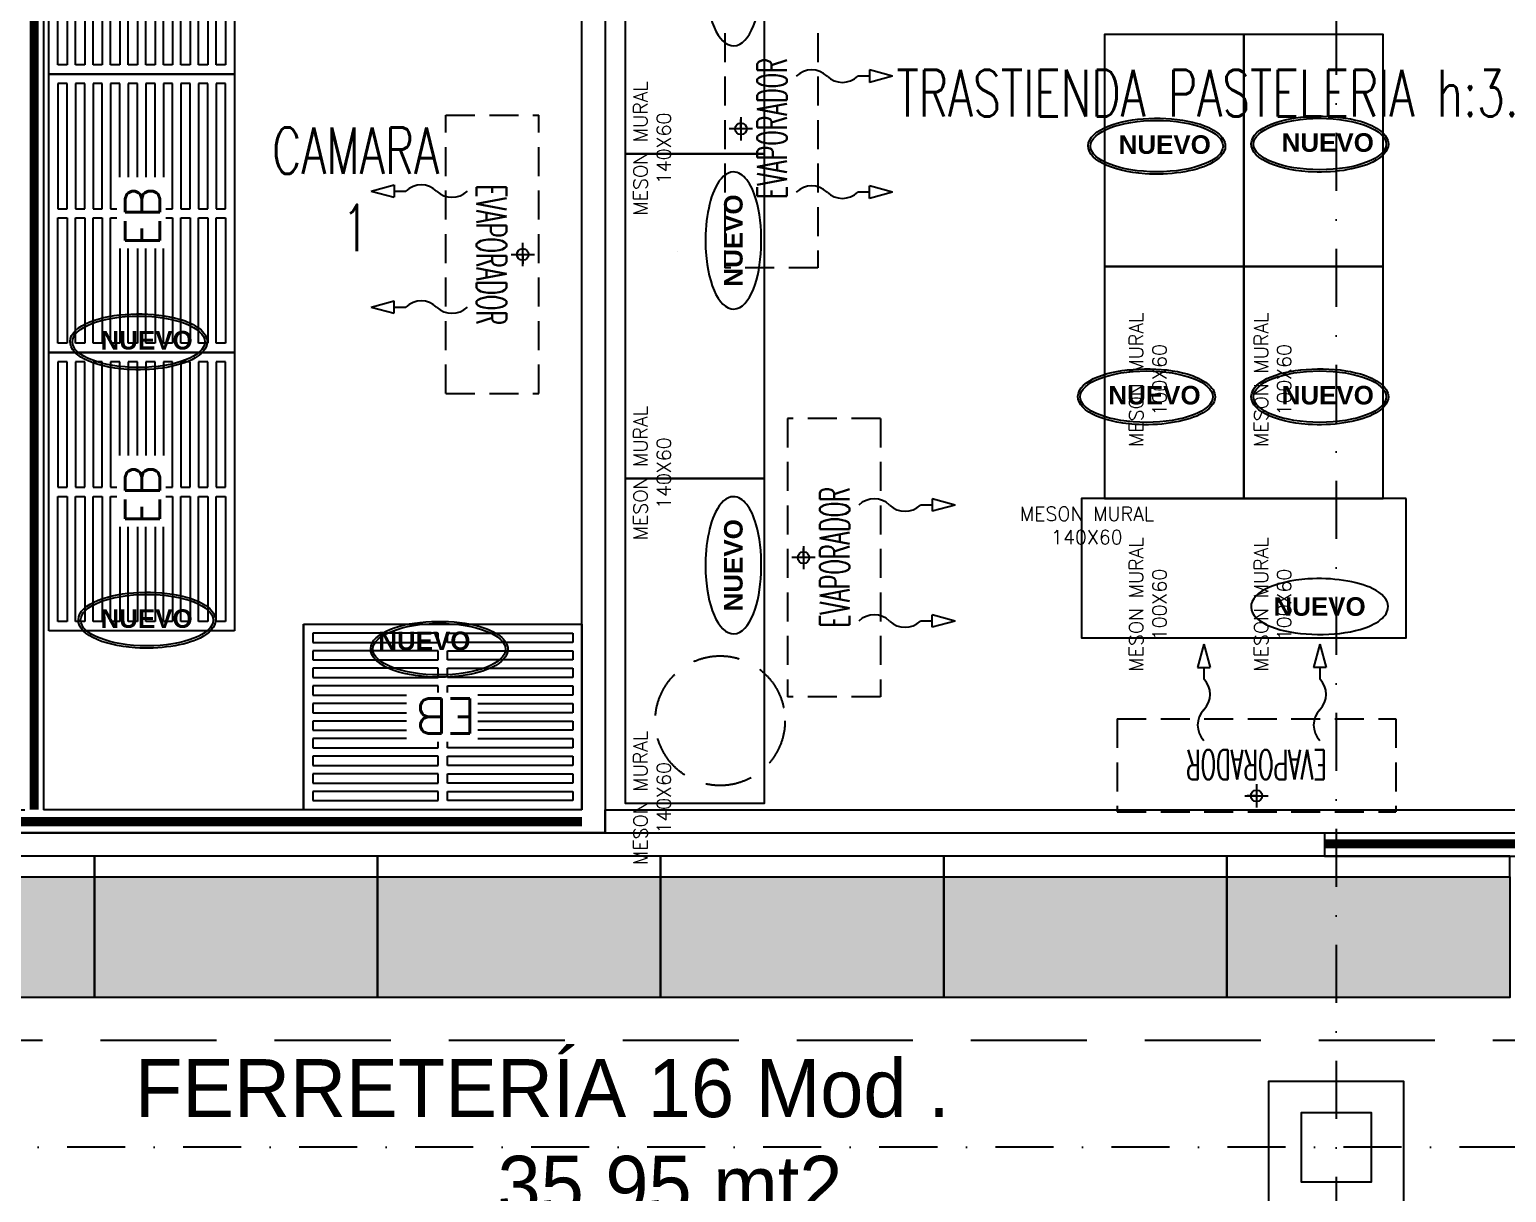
# Model space of a CAD drawing. Header units: millimetres. Extents: x 340 to 1003762, y 22 to 362022.
# Drawn here: x 566589 to 572954, y 282862 to 287875 of the extents above; entities that cross this region are included whole.
import ezdxf
from ezdxf.enums import TextEntityAlignment as Align

# ---------------------------------------------------------------- set-up
doc = ezdxf.new("R2010")
doc.units = ezdxf.units.MM
for name, pattern in [('LSBB_P_002 - PLANTA 1° NIVEL SALA DE VENTAS$0$000_ALTILLO PROPUESTA$0$HIDDEN', [0.375, 0.25, -0.125]), ('LSBB_P_002 - PLANTA 1° NIVEL SALA DE VENTAS$0$CONTINUOS', [0]), ('LSBB_P_002 - PLANTA 1° NIVEL SALA DE VENTAS$0$DASHDOT2', [0.5, 0.25, -0.125, 0, -0.125]), ('LSBB_P_002 - PLANTA 1° NIVEL SALA DE VENTAS$0$DASHED', [0.75, 0.5, -0.25]), ('LSBB_P_002 - PLANTA 1° NIVEL SALA DE VENTAS$0$HIDDEN', [0.375, 0.25, -0.125])]:
    doc.linetypes.add(name, pattern=pattern)
for name, color, linetype in [('A-DEMOLICION SV', 40, 'Continuous'), ('LSBB_P_002 - PLANTA 1° NIVEL SALA DE VENTAS$0$0.15', 2, 'Continuous'), ('LSBB_P_002 - PLANTA 1° NIVEL SALA DE VENTAS$0$A-ACTIVOS NUEVOS', 20, 'Continuous'), ('LSBB_P_002 - PLANTA 1° NIVEL SALA DE VENTAS$0$A-DEMOLICIONES', 30, 'LSBB_P_002 - PLANTA 1° NIVEL SALA DE VENTAS$0$DASHED'), ('LSBB_P_002 - PLANTA 1° NIVEL SALA DE VENTAS$0$A-Equipamiento acero inox', 8, 'Continuous'), ('LSBB_P_002 - PLANTA 1° NIVEL SALA DE VENTAS$0$A-EVAPORADOR', 8, 'Continuous'), ('LSBB_P_002 - PLANTA 1° NIVEL SALA DE VENTAS$0$A-GONDOLAS', 1, 'Continuous'), ('LSBB_P_002 - PLANTA 1° NIVEL SALA DE VENTAS$0$A-LAYOUT', 7, 'Continuous'), ('LSBB_P_002 - PLANTA 1° NIVEL SALA DE VENTAS$0$A-PANEL CAMARA NUEVO', 10, 'LSBB_P_002 - PLANTA 1° NIVEL SALA DE VENTAS$0$CONTINUOS'), ('LSBB_P_002 - PLANTA 1° NIVEL SALA DE VENTAS$0$A-SE CONSTRUYE RELLENO', 10, 'LSBB_P_002 - PLANTA 1° NIVEL SALA DE VENTAS$0$CONTINUOS'), ('LSBB_P_002 - PLANTA 1° NIVEL SALA DE VENTAS$0$A-TABIQUE', 3, 'Continuous'), ('LSBB_P_002 - PLANTA 1° NIVEL SALA DE VENTAS$0$A-TEXTO SV', 2, 'LSBB_P_002 - PLANTA 1° NIVEL SALA DE VENTAS$0$DASHDOT2'), ('LSBB_P_002 - PLANTA 1° NIVEL SALA DE VENTAS$0$A-Textos', 2, 'Continuous'), ('LSBB_P_002 - PLANTA 1° NIVEL SALA DE VENTAS$0$CENEFA', 6, 'LSBB_P_002 - PLANTA 1° NIVEL SALA DE VENTAS$0$HIDDEN'), ('LSBB_P_002 - PLANTA 1° NIVEL SALA DE VENTAS$0$E-CHECKOUT', 2, 'Continuous'), ('LSBB_P_002 - PLANTA 1° NIVEL SALA DE VENTAS$0$EJES', 8, 'LSBB_P_002 - PLANTA 1° NIVEL SALA DE VENTAS$0$DASHDOT2'), ('LSBB_P_002 - PLANTA 1° NIVEL SALA DE VENTAS$0$ESTRUCTURA', 5, 'Continuous'), ('LSBB_P_002 - PLANTA 1° NIVEL SALA DE VENTAS$0$L- TABIQUE-CAMARA', 1, 'Continuous'), ('LSBB_P_002 - PLANTA 1° NIVEL SALA DE VENTAS$0$LAYOUT$0$A-SALA-HATCH-FERRETERIA', 130, 'Continuous'), ('LSBB_P_002 - PLANTA 1° NIVEL SALA DE VENTAS$0$TABIQUE', 3, 'Continuous'), ('LSBB_P_002 - PLANTA 1° NIVEL SALA DE VENTAS$0$ZOCALOS-HORM', 8, 'Continuous')]:
    doc.layers.add(name, color=color, linetype=linetype)
doc.styles.add('LSBB_P_002 - PLANTA 1° NIVEL SALA DE VENTAS$0$ARIAL', font='')
doc.styles.add('LSBB_P_002 - PLANTA 1° NIVEL SALA DE VENTAS$0$Estilo1', font='GOTHIC.TTF', dxfattribs={"height": 0.24})
doc.styles.add('LSBB_P_002 - PLANTA 1° NIVEL SALA DE VENTAS$0$LAYOUT$0$REF-LAYOUT N+0.00 E 03$0$REF-LAYOUT N+0.00 E 02$0$Walmart_CENTURY GOTHIC', font='GOTHIC.TTF')
doc.styles.add('LSBB_P_002 - PLANTA 1° NIVEL SALA DE VENTAS$0$ROMANS', font='romans')
doc.styles.add('LSBB_P_002 - PLANTA 1° NIVEL SALA DE VENTAS$0$ROMANS20', font='ROMANS8.SHX', dxfattribs={"width": 0.9, "height": 2})
doc.styles.get('LSBB_P_002 - PLANTA 1° NIVEL SALA DE VENTAS$0$ARIAL').set_extended_font_data('Arial', bold=True)

# ---------------------------------------------------------------- blocks, each defined once
blk = doc.blocks.new('LSBB_P_002 - PLANTA 1° NIVEL SALA DE VENTAS$0$EB')
for p, q in [((120, 80), (0, 80)), ((0, 80), (0, 0)), ((120, 80), (120, 0)), ((120, 0), (120, 80)), ((58, 76.11), (4, 76.11)), ((4, 76.11), (4, 72.11)), ((4, 72.11), (58, 72.11)), ((58, 72.11), (58, 76.11)), ((62, 72.11), (62, 76.11)), ((62, 76.11), (116, 76.11)), ((116, 72.11), (62, 72.11)), ((116, 76.11), (116, 72.11)), ((58, 68.53), (4, 68.53)), ((4, 68.53), (4, 64.53)), ((4, 64.53), (58, 64.53)), ((58, 64.53), (58, 68.53)), ((62, 64.53), (62, 68.53)), ((62, 68.53), (116, 68.53)), ((116, 64.53), (62, 64.53)), ((116, 68.53), (116, 64.53)), ((58, 60.95), (4, 60.95)), ((4, 60.95), (4, 56.95)), ((58, 56.95), (58, 60.95)), ((62, 56.95), (62, 60.95)), ((62, 60.95), (116, 60.95)), ((116, 60.95), (116, 56.95)), ((4, 56.95), (58, 56.95)), ((58, 53.37), (4, 53.37)), ((4, 53.37), (4, 49.37)), ((58, 50.49), (58, 53.37)), ((116, 56.95), (62, 56.95)), ((62, 50.49), (62, 53.37)), ((62, 53.37), (116, 53.37)), ((116, 53.37), (116, 49.37)), ((4, 49.37), (44.92, 49.37)), ((44.92, 45.79), (4, 45.79)), ((4, 45.79), (4, 41.79)), ((116, 49.37), (75.57, 49.37)), ((75.57, 45.79), (116, 45.79)), ((116, 45.79), (116, 41.79)), ((4, 41.79), (44.92, 41.79)), ((44.92, 38.21), (4, 38.21)), ((4, 38.21), (4, 34.21)), ((116, 41.79), (75.57, 41.79)), ((75.57, 38.21), (116, 38.21)), ((116, 38.21), (116, 34.21)), ((4, 34.21), (44.92, 34.21)), ((116, 34.21), (75.57, 34.21)), ((44.92, 30.63), (4, 30.63)), ((4, 30.63), (4, 26.63)), ((4, 26.63), (58, 26.63)), ((58, 26.63), (58, 29.29)), ((62, 26.63), (62, 29.29)), ((116, 26.63), (62, 26.63)), ((75.57, 30.63), (116, 30.63)), ((116, 30.63), (116, 26.63)), ((58, 23.05), (4, 23.05)), ((4, 23.05), (4, 19.05)), ((58, 19.05), (58, 23.05)), ((62, 19.05), (62, 23.05)), ((62, 23.05), (116, 23.05)), ((116, 23.05), (116, 19.05)), ((4, 19.05), (58, 19.05)), ((58, 15.47), (4, 15.47)), ((4, 15.47), (4, 11.47)), ((58, 11.47), (58, 15.47)), ((116, 19.05), (62, 19.05)), ((62, 11.47), (62, 15.47)), ((62, 15.47), (116, 15.47)), ((116, 15.47), (116, 11.47)), ((4, 11.47), (58, 11.47)), ((58, 7.89), (4, 7.89)), ((4, 7.89), (4, 3.89)), ((58, 3.89), (58, 7.89)), ((116, 11.47), (62, 11.47)), ((62, 3.89), (62, 7.89)), ((62, 7.89), (116, 7.89)), ((116, 7.89), (116, 3.89)), ((0, 0), (120, 0)), ((4, 3.89), (58, 3.89)), ((116, 3.89), (62, 3.89))]:
    blk.add_line(p, q)
at = {"style": 'LSBB_P_002 - PLANTA 1° NIVEL SALA DE VENTAS$0$ROMANS', "text_generation_flag": 4}
blk.add_text('EB ', height=15, dxfattribs=at).set_placement((45.76, 47.87))
blk = doc.blocks.new('LSBB_P_002 - PLANTA 1° NIVEL SALA DE VENTAS$0$A$C5A110EDB')
blk.add_lwpolyline([(0.6323, 0.7554), (-0.7677, 0.7554), (-0.7677, 0.1554), (0.6323, 0.1554), (0.6323, 0.7554)])
at = {"insert": (-0.7443, 0.7193), "char_height": 0.06, "width": 2.665849, "attachment_point": 2, "style": 'LSBB_P_002 - PLANTA 1° NIVEL SALA DE VENTAS$0$Estilo1'}
blk.add_mtext('{\\Fromans|c0;MESON MURAL \\P140X60}', dxfattribs=at)
blk = doc.blocks.new('LSBB_P_002 - PLANTA 1° NIVEL SALA DE VENTAS$0$EVC5-302-22')
at = {"linetype": 'LSBB_P_002 - PLANTA 1° NIVEL SALA DE VENTAS$0$HIDDEN', "ltscale": 0.5}
for p, q in [((2.3, -0.1), (1.1, -0.1)), ((1.1, -0.5), (1.1, -0.1)), ((2.3, -0.5), (2.3, -0.1)), ((2.3, -0.5), (1.1, -0.5))]:
    blk.add_line(p, q, dxfattribs=at)
for p, q in [((1.7, -0.2188), (1.7, -0.1188)), ((1.75, -0.1688), (1.65, -0.1688)), ((1.7, -0.1688), (1.74, -0.1688)), ((1.4269, -0.7226), (1.4269, -0.6726)), ((1.9269, -0.7226), (1.9269, -0.6726)), ((1.4001, -0.7226), (1.4537, -0.7226)), ((1.4269, -0.8226), (1.4001, -0.7226)), ((1.4269, -0.8226), (1.4537, -0.7226)), ((1.9537, -0.7226), (1.9001, -0.7226)), ((1.9269, -0.8226), (1.9001, -0.7226)), ((1.9269, -0.8226), (1.9537, -0.7226))]:
    blk.add_line(p, q)
blk.add_circle((1.7, -0.1688), 0.025)
for centre, start, end in [((1.3584, -0.4738), 315.9581, 44.0419), ((1.8584, -0.4738), 315.9581, 44.0419), ((1.4954, -0.6063), 135.9581, 224.0419), ((1.9954, -0.6063), 135.9581, 224.0419)]:
    blk.add_arc(centre, 0.0953, start, end)
at = {"style": 'LSBB_P_002 - PLANTA 1° NIVEL SALA DE VENTAS$0$ROMANS20', "width": 0.55}
blk.add_text('EVAPORADOR', height=0.128, dxfattribs=at).set_placement((1.7009, -0.3034), align=Align.MIDDLE)
blk = doc.blocks.new('LSBB_P_002 - PLANTA 1° NIVEL SALA DE VENTAS$0$LAYOUT$0$REF-LAYOUT N+0.00 E 03$0$REF-LAYOUT N+0.00 E 02$0$G. 122 X 52')
at = {"ltscale": 3}
blk.add_hatch(color=256, dxfattribs=at).paths.add_polyline_path([(6150.7585, -1137.4688), (6149.5385, -1137.4688), (6149.5385, -1137.9888), (6150.7585, -1137.9888)])
at = {"layer": 'LSBB_P_002 - PLANTA 1° NIVEL SALA DE VENTAS$0$A-GONDOLAS', "ltscale": 3}
for points in [[(6150.7585, -1137.4688), (6149.5385, -1137.4688), (6149.5385, -1137.3788), (6150.7585, -1137.3788), (6150.7585, -1137.4688)], [(6150.7585, -1137.4688), (6149.5385, -1137.4688), (6149.5385, -1137.9888), (6150.7585, -1137.9888), (6150.7585, -1137.4688)]]:
    blk.add_lwpolyline(points, dxfattribs=at)
blk = doc.blocks.new('LSBB_P_002 - PLANTA 1° NIVEL SALA DE VENTAS$0$SVLY')
at = {"layer": 'LSBB_P_002 - PLANTA 1° NIVEL SALA DE VENTAS$0$0.15'}
blk.add_lwpolyline([(995.2895, 297.3157), (995.5895, 297.3157), (995.5895, 297.0157), (995.2895, 297.0157)], close=True, dxfattribs=at)
at = {"layer": 'LSBB_P_002 - PLANTA 1° NIVEL SALA DE VENTAS$0$ESTRUCTURA'}
blk.add_lwpolyline([(995.5895, 297.3157), (995.5895, 297.0157), (995.2895, 297.0157), (995.2895, 297.3157)], close=True, dxfattribs=at)
at = {"layer": 'LSBB_P_002 - PLANTA 1° NIVEL SALA DE VENTAS$0$ESTRUCTURA', "color": 5}
blk.add_lwpolyline([(995.5895, 297.3157), (995.5895, 297.0157), (995.2895, 297.0157), (995.2895, 297.3157)], close=True, dxfattribs=at)
at = {"layer": 'LSBB_P_002 - PLANTA 1° NIVEL SALA DE VENTAS$0$LAYOUT$0$A-SALA-HATCH-FERRETERIA', "xscale": -1}
for p in [(7139.6265, 1435.7998), (7140.8465, 1435.7998), (7142.0665, 1435.7998), (7143.2865, 1435.7998), (7144.5065, 1435.7998), (7145.7265, 1435.7998)]:
    blk.add_blockref('LSBB_P_002 - PLANTA 1° NIVEL SALA DE VENTAS$0$LAYOUT$0$REF-LAYOUT N+0.00 E 03$0$REF-LAYOUT N+0.00 E 02$0$G. 122 X 52', p, dxfattribs=at)
at = {"layer": 'LSBB_P_002 - PLANTA 1° NIVEL SALA DE VENTAS$0$A-TEXTO SV', "insert": (990.2356, 297.5454), "char_height": 0.25, "width": 4.758838, "attachment_point": 1, "style": 'LSBB_P_002 - PLANTA 1° NIVEL SALA DE VENTAS$0$LAYOUT$0$REF-LAYOUT N+0.00 E 03$0$REF-LAYOUT N+0.00 E 02$0$Walmart_CENTURY GOTHIC'}
blk.add_mtext('\\pi0.026598;FERRETERÍA 16 Mod .\\P\\pi1.5894;35,95 mt2', dxfattribs=at)
blk = doc.blocks.new('LSBB_P_002 - PLANTA 1° NIVEL SALA DE VENTAS$0$DEMOL')
at = {"layer": 'LSBB_P_002 - PLANTA 1° NIVEL SALA DE VENTAS$0$A-DEMOLICIONES', "linetype": 'LSBB_P_002 - PLANTA 1° NIVEL SALA DE VENTAS$0$000_ALTILLO PROPUESTA$0$HIDDEN', "ltscale": 0.8}
blk.add_circle((992.7844, 299.0044), 0.2794, dxfattribs=at)
blk = doc.blocks.new('LSBB_P_002 - PLANTA 1° NIVEL SALA DE VENTAS', base_point=(223.5696, 14.2202))
at = {"layer": 'LSBB_P_002 - PLANTA 1° NIVEL SALA DE VENTAS$0$A-ACTIVOS NUEVOS'}
for centre in [(794.666, 301.4815), (795.3685, 301.4903), (790.2782, 300.638), (794.6219, 300.4012), (795.3685, 300.4012), (790.314, 299.438), (791.5738, 299.3126)]:
    blk.add_ellipse(centre, major_axis=(0.2855, 0), ratio=0.388575, dxfattribs=at)
for points in [[(792.8418, 302.5046), (792.8629, 302.5046), (792.8827, 302.4919), (792.9156, 302.4498), (792.9294, 302.4199), (792.971, 302.2784), (792.969, 302.1199), (792.9166, 301.9638), (792.8898, 301.9249), (792.8229, 301.9064), (792.7895, 301.9315), (792.7431, 302.0211), (792.7275, 302.0873), (792.7156, 302.2615), (792.7317, 302.3722), (792.7846, 302.4789), (792.8116, 302.5046), (792.8418, 302.5046)], [(794.9615, 301.4815), (794.9615, 301.5025), (794.9488, 301.5223), (794.9067, 301.5552), (794.8769, 301.569), (794.7353, 301.6106), (794.5768, 301.6086), (794.4207, 301.5562), (794.3818, 301.5294), (794.3633, 301.4625), (794.3884, 301.4291), (794.4781, 301.3828), (794.5443, 301.3672), (794.7184, 301.3552), (794.8291, 301.3713), (794.9358, 301.4242), (794.9615, 301.4512), (794.9615, 301.4815)], [(795.664, 301.4903), (795.664, 301.5113), (795.6513, 301.5311), (795.6092, 301.564), (795.5793, 301.5778), (795.4378, 301.6194), (795.2792, 301.6174), (795.1232, 301.565), (795.0843, 301.5382), (795.0658, 301.4713), (795.0908, 301.4379), (795.1805, 301.3916), (795.2467, 301.376), (795.4209, 301.364), (795.5315, 301.3801), (795.6383, 301.433), (795.664, 301.46), (795.664, 301.4903)], [(792.8418, 301.37), (792.8629, 301.37), (792.8827, 301.3573), (792.9156, 301.3152), (792.9294, 301.2854), (792.971, 301.1438), (792.969, 300.9853), (792.9166, 300.8292), (792.8898, 300.7903), (792.8229, 300.7718), (792.7895, 300.7969), (792.7431, 300.8866), (792.7275, 300.9527), (792.7156, 301.1269), (792.7317, 301.2376), (792.7846, 301.3443), (792.8116, 301.37), (792.8418, 301.37)], [(790.5737, 300.638), (790.5737, 300.6591), (790.561, 300.6789), (790.5189, 300.7118), (790.489, 300.7256), (790.3475, 300.7671), (790.1889, 300.7652), (790.0328, 300.7128), (789.994, 300.686), (789.9755, 300.6191), (790.0005, 300.5857), (790.0902, 300.5393), (790.1564, 300.5237), (790.3305, 300.5118), (790.4412, 300.5279), (790.548, 300.5808), (790.5737, 300.6077), (790.5737, 300.638)], [(794.9174, 300.4012), (794.9174, 300.4222), (794.9047, 300.442), (794.8626, 300.4749), (794.8327, 300.4887), (794.6912, 300.5303), (794.5326, 300.5283), (794.3766, 300.4759), (794.3377, 300.4491), (794.3192, 300.3822), (794.3442, 300.3488), (794.4339, 300.3024), (794.5001, 300.2869), (794.6743, 300.2749), (794.7849, 300.291), (794.8917, 300.3439), (794.9174, 300.3709), (794.9174, 300.4012)], [(795.664, 300.4012), (795.664, 300.4222), (795.6513, 300.442), (795.6092, 300.4749), (795.5793, 300.4887), (795.4378, 300.5303), (795.2792, 300.5283), (795.1232, 300.4759), (795.0843, 300.4491), (795.0658, 300.3822), (795.0908, 300.3488), (795.1805, 300.3024), (795.2467, 300.2869), (795.4209, 300.2749), (795.5315, 300.291), (795.6383, 300.3439), (795.664, 300.3709), (795.664, 300.4012)], [(792.8418, 299.97), (792.8629, 299.97), (792.8827, 299.9573), (792.9156, 299.9152), (792.9294, 299.8854), (792.971, 299.7438), (792.969, 299.5853), (792.9166, 299.4292), (792.8898, 299.3903), (792.8229, 299.3718), (792.7895, 299.3969), (792.7431, 299.4866), (792.7275, 299.5527), (792.7156, 299.7269), (792.7317, 299.8376), (792.7846, 299.9443), (792.8116, 299.97), (792.8418, 299.97)], [(795.6631, 299.4962, 0), (795.6631, 299.4751, 0), (795.6504, 299.4553, 0), (795.6082, 299.4224, 0), (795.5784, 299.4086, 0), (795.4369, 299.367, 0), (795.2783, 299.369, 0), (795.1222, 299.4214, 0), (795.0833, 299.4482, 0), (795.0648, 299.5151, 0), (795.0899, 299.5485, 0), (795.1796, 299.5949, 0), (795.2458, 299.6105, 0), (795.4199, 299.6224, 0), (795.5306, 299.6063, 0), (795.6374, 299.5534, 0), (795.6631, 299.5264, 0), (795.6631, 299.4962, 0)], [(790.6095, 299.438), (790.6095, 299.4591), (790.5968, 299.4789), (790.5547, 299.5118), (790.5248, 299.5256), (790.3833, 299.5671), (790.2247, 299.5652), (790.0686, 299.5128), (790.0297, 299.486), (790.0113, 299.4191), (790.0363, 299.3857), (790.126, 299.3393), (790.1922, 299.3237), (790.3663, 299.3118), (790.477, 299.3279), (790.5838, 299.3808), (790.6095, 299.4077), (790.6095, 299.438)], [(791.8693, 299.3126), (791.8693, 299.3336), (791.8566, 299.3535), (791.8145, 299.3863), (791.7847, 299.4001), (791.6431, 299.4417), (791.4846, 299.4398), (791.3285, 299.3874), (791.2896, 299.3606), (791.2711, 299.2936), (791.2962, 299.2602), (791.3859, 299.2139), (791.452, 299.1983), (791.6262, 299.1863), (791.7369, 299.2024), (791.8436, 299.2554), (791.8693, 299.2823), (791.8693, 299.3126)]]:
    blk.add_open_spline(points, degree=3, knots=[0, 0, 0, 0, 0.461791, 0.461791, 0.923583, 0.923583, 2.283227, 2.283227, 3.034626, 3.034626, 3.786024, 3.786024, 4.537423, 4.537423, 5.618495, 5.618495, 6.283185, 6.283185, 6.283185, 6.283185], dxfattribs=at)
at = {"layer": 'LSBB_P_002 - PLANTA 1° NIVEL SALA DE VENTAS$0$A-Equipamiento acero inox', "elevation": 0}
for points in [[(794.4414, 300.9624), (795.0414, 300.9624), (795.0414, 301.9624), (794.4414, 301.9624)], [(795.0414, 300.9624), (795.6414, 300.9624), (795.6414, 301.9624), (795.0414, 301.9624)], [(794.4414, 299.9624), (795.0414, 299.9624), (795.0414, 300.9624), (794.4414, 300.9624)], [(795.0414, 299.9624), (795.6414, 299.9624), (795.6414, 300.9624), (795.0414, 300.9624)]]:
    blk.add_lwpolyline(points, close=True, dxfattribs=at)
at = {"layer": 'LSBB_P_002 - PLANTA 1° NIVEL SALA DE VENTAS$0$A-PANEL CAMARA NUEVO'}
for points in [[(789.8682, 303.023), (789.8682, 301.1005)], [(792.289, 303.023), (792.289, 298.5209), (792.189, 298.5209)], [(792.189, 298.6209), (792.189, 303.023)], [(789.8682, 301.1005), (789.8682, 301.0205)], [(789.8682, 301.0205), (789.8682, 298.6209)], [(789.8682, 299.9005), (789.8682, 299.8205)], [(792.189, 298.5209), (785.0895, 298.5209), (785.0895, 299.5317), (785.1895, 299.5317), (785.1895, 298.6209), (789.7882, 298.6209)], [(792.189, 298.6209), (789.8682, 298.6209)]]:
    blk.add_lwpolyline(points, dxfattribs=at)
at = {"layer": 'LSBB_P_002 - PLANTA 1° NIVEL SALA DE VENTAS$0$A-SE CONSTRUYE RELLENO', "const_width": 0.04}
for points in [[(789.8282, 303.023), (789.8282, 298.6209)], [(785.1895, 298.5693), (792.189, 298.5693)], [(795.3895, 298.4736), (797.6471, 298.4736)]]:
    blk.add_lwpolyline(points, dxfattribs=at)
at = {"layer": 'LSBB_P_002 - PLANTA 1° NIVEL SALA DE VENTAS$0$A-TABIQUE'}
blk.add_lwpolyline([(795.3895, 298.4209), (797.6471, 298.4209), (797.6471, 298.5203), (795.3895, 298.5203)], close=True, dxfattribs=at)
at = {"layer": 'LSBB_P_002 - PLANTA 1° NIVEL SALA DE VENTAS$0$CENEFA', "color": 7, "ltscale": 2}
blk.add_line((874.6145, 297.6256), (776.1244, 297.6256), dxfattribs=at)
at = {"layer": 'LSBB_P_002 - PLANTA 1° NIVEL SALA DE VENTAS$0$E-CHECKOUT', "color": 1}
blk.add_lwpolyline([(792.289, 298.6209), (797.4971, 298.6203), (797.4971, 298.5203), (792.289, 298.5209)], close=True, dxfattribs=at)
at = {"layer": 'LSBB_P_002 - PLANTA 1° NIVEL SALA DE VENTAS$0$EJES'}
for p, q in [((795.4395, 309.5406), (795.4395, 242.5191)), ((879.7376, 297.1656), (769.0572, 297.1656))]:
    blk.add_line(p, q, dxfattribs=at)
at = {"layer": 'LSBB_P_002 - PLANTA 1° NIVEL SALA DE VENTAS$0$ESTRUCTURA'}
blk.add_lwpolyline([(795.5895, 297.3156), (795.5895, 297.0156), (795.2895, 297.0156), (795.2895, 297.3156)], close=True, dxfattribs=at)
at = {"layer": 'LSBB_P_002 - PLANTA 1° NIVEL SALA DE VENTAS$0$ESTRUCTURA', "color": 5}
blk.add_lwpolyline([(795.5895, 297.3156), (795.5895, 297.0156), (795.2895, 297.0156), (795.2895, 297.3156)], close=True, dxfattribs=at)
at = {"layer": 'LSBB_P_002 - PLANTA 1° NIVEL SALA DE VENTAS$0$L- TABIQUE-CAMARA', "ltscale": 3}
blk.add_line((792.5998, 301.0275), (792.5998, 301.0275), dxfattribs=at)
at = {"layer": 'LSBB_P_002 - PLANTA 1° NIVEL SALA DE VENTAS$0$TABIQUE'}
blk.add_line((795.3895, 298.5209), (795.3895, 298.4209), dxfattribs=at)
blk.add_lwpolyline([(795.3895, 298.4209), (787.5895, 298.4209), (787.5895, 298.5209), (795.3895, 298.5209)], close=True, dxfattribs=at)
blk.add_lwpolyline([(787.9362, 298.5209), (795.3895, 298.5209)], dxfattribs=at)
at = {"layer": 'LSBB_P_002 - PLANTA 1° NIVEL SALA DE VENTAS$0$ZOCALOS-HORM'}
blk.add_lwpolyline([(795.7295, 296.87), (795.1495, 296.87), (795.1495, 297.45), (795.7295, 297.45)], close=True, dxfattribs=at)
at = {"layer": 'LSBB_P_002 - PLANTA 1° NIVEL SALA DE VENTAS$0$A-DEMOLICIONES'}
blk.add_blockref('LSBB_P_002 - PLANTA 1° NIVEL SALA DE VENTAS$0$DEMOL', (-200, 0), dxfattribs=at)
at = {"layer": 'LSBB_P_002 - PLANTA 1° NIVEL SALA DE VENTAS$0$A-Equipamiento acero inox', "xscale": -0.01, "yscale": 0.01, "zscale": 0.01, "rotation": 270.0000000000001}
for p in [(789.8913, 301.7916), (789.8913, 300.5916), (789.8913, 299.3916)]:
    blk.add_blockref('LSBB_P_002 - PLANTA 1° NIVEL SALA DE VENTAS$0$EB', p, dxfattribs=at)
at = {"layer": 'LSBB_P_002 - PLANTA 1° NIVEL SALA DE VENTAS$0$A-Equipamiento acero inox', "rotation": 90}
for p in [(793.131, 302.216), (793.131, 300.816), (793.131, 299.416)]:
    blk.add_blockref('LSBB_P_002 - PLANTA 1° NIVEL SALA DE VENTAS$0$A$C5A110EDB', p, dxfattribs=at)
at = {"layer": 'LSBB_P_002 - PLANTA 1° NIVEL SALA DE VENTAS$0$A-Equipamiento acero inox'}
blk.add_blockref('LSBB_P_002 - PLANTA 1° NIVEL SALA DE VENTAS$0$A$C5A110EDB', (795.1091, 299.2069, 0), dxfattribs=at)
at = {"layer": 'LSBB_P_002 - PLANTA 1° NIVEL SALA DE VENTAS$0$A-Equipamiento acero inox', "xscale": -0.01, "yscale": 0.01, "zscale": 0.01}
blk.add_blockref('LSBB_P_002 - PLANTA 1° NIVEL SALA DE VENTAS$0$EB', (792.189, 298.6209), dxfattribs=at)
at = {"layer": 'LSBB_P_002 - PLANTA 1° NIVEL SALA DE VENTAS$0$A-EVAPORADOR'}
for p, rotation in [((792.7051, 299.8562), 90), ((792.1025, 302.7145), 270), ((792.9748, 298.0073), 90), ((796.7959, 298.5118), 180)]:
    blk.add_blockref('LSBB_P_002 - PLANTA 1° NIVEL SALA DE VENTAS$0$EVC5-302-22', p, dxfattribs=dict(at, rotation=rotation))
at = {"layer": 'LSBB_P_002 - PLANTA 1° NIVEL SALA DE VENTAS$0$A-LAYOUT', "color": 1}
blk.add_blockref('LSBB_P_002 - PLANTA 1° NIVEL SALA DE VENTAS$0$SVLY', (-200, 0), dxfattribs=at)
at = {"layer": 'LSBB_P_002 - PLANTA 1° NIVEL SALA DE VENTAS$0$A-ACTIVOS NUEVOS', "char_height": 0.08, "attachment_point": 5, "style": 'LSBB_P_002 - PLANTA 1° NIVEL SALA DE VENTAS$0$ARIAL'}
for insert in [(794.7004, 301.4876), (795.4029, 301.4964), (790.3125, 300.6441), (794.6563, 300.4073), (795.4029, 300.4073), (795.3676, 299.4962, 0), (790.3125, 299.4441), (791.5098, 299.348)]:
    blk.add_mtext_dynamic_manual_height_columns('NUEVO', width=0.536552, gutter_width=0.7, heights=[0], dxfattribs=dict(at, insert=insert))
at = {"layer": 'LSBB_P_002 - PLANTA 1° NIVEL SALA DE VENTAS$0$A-ACTIVOS NUEVOS', "char_height": 0.08, "attachment_point": 5, "rotation": 90, "style": 'LSBB_P_002 - PLANTA 1° NIVEL SALA DE VENTAS$0$ARIAL'}
for insert in [(792.8418, 301.0745), (792.8418, 299.6745)]:
    blk.add_mtext_dynamic_manual_height_columns('NUEVO', width=0.536552, gutter_width=0.7, heights=[0], dxfattribs=dict(at, insert=insert))
at = {"layer": 'LSBB_P_002 - PLANTA 1° NIVEL SALA DE VENTAS$0$A-Equipamiento acero inox', "char_height": 0.06, "width": 2.665849, "attachment_point": 2, "rotation": 90, "style": 'LSBB_P_002 - PLANTA 1° NIVEL SALA DE VENTAS$0$Estilo1'}
for insert in [(794.5478, 300.474), (795.0855, 300.474), (794.5478, 299.5054), (795.0855, 299.5054)]:
    blk.add_mtext('{\\Fromans|c0;MESON MURAL \\P100X60}', dxfattribs=dict(at, insert=insert))
at = {"layer": 'LSBB_P_002 - PLANTA 1° NIVEL SALA DE VENTAS$0$A-Textos', "char_height": 0.2, "width": 3.652653, "attachment_point": 2, "style": 'LSBB_P_002 - PLANTA 1° NIVEL SALA DE VENTAS$0$ROMANS'}
for s, insert in [('{\\W0.7;TRASTIENDA PASTELERIA h:3.00}', (795.0053, 301.8098)), ('{\\W0.7;CAMARA \\P1}', (791.2133, 301.5622))]:
    blk.add_mtext(s, dxfattribs=dict(at, insert=insert))

msp = doc.modelspace()

# ---------------------------------------------------------------- block references
at = {"layer": 'A-DEMOLICION SV', "xscale": 1000, "yscale": 1000, "zscale": 1000}
msp.add_blockref('LSBB_P_002 - PLANTA 1° NIVEL SALA DE VENTAS', (350.9, 111.5), dxfattribs=at)

doc.saveas('drawing.dxf')
